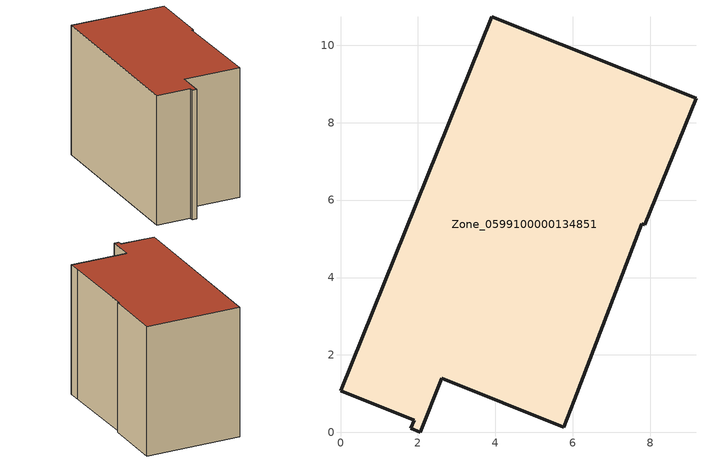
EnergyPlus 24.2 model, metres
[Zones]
Zone_0599100000134851
 floor ground (C_G): 1.82,0.11 1.9,0.32 0,1.08 3.9,10.74 9.18,8.63 7.86,5.36 7.78,5.39 6.04,0.84 5.76,0.14 2.62,1.4 2.06,0 z0.31
 wall outside (C_F): 1.9,0.32 1.82,0.11 2.06,0 2.62,1.4 5.76,0.14 6.04,0.84 7.78,5.39 7.86,5.36 9.18,8.63 3.9,10.74 0,1.08 1.9,0.32 z0.31:8.04
 roof outside (C_R): 7.78,5.39 7.86,5.36 9.18,8.63 3.9,10.74 0,1.08 1.9,0.32 1.82,0.11 2.06,0 2.62,1.4 5.76,0.14 6.04,0.84 z8.04
[BUILDING]
Pand.0599100000134851: North Axis=0; Terrain=City; Loads Convergence Tolerance Value=0.04; Temperature Convergence Tolerance Value=0.4; Solar Distribution=FullExterior; Maximum Number of Warmup Days=25; Minimum Number of Warmup Days=1
[Site:Location]
Rotterdam.The.Hague.AP_ZH_NLD Design_Conditions: Latitude=51.96; Longitude=4.45; Time Zone=1; Elevation=-4.5
[SITE:GROUNDTEMPERATURE:BUILDINGSURFACE]
18, 18, 18, 18, 18, 18, 18, 18, 18, 18, 18, 18
[MATERIAL] Thermal Absorptance=0.9; Solar Absorptance=0.7; Visible Absorptance=0.7
Name | Roughness | Thickness | Conductivity | Density | Specific Heat
G.TC.1975-1991 | MediumSmooth | 0.15 | 0.288461 | 540 | 1210
F.TC.1975-1991 | Rough | 0.3 | 0.230769 | 1920 | 840
R.TC.1975-1991 | MediumRough | 0.2 | 0.153846 | 1500 | 1000
[CONSTRUCTION]
C_G: G.TC.1975-1991
C_F: F.TC.1975-1991
C_R: R.TC.1975-1991
[ZONE]
Zone_0599100000134851: Type=1; Multiplier=1; Ceiling Height=Autocalculate; Volume=Autocalculate; Floor Area=autocalculate; Part of Total Floor Area=Yes
[ZONEINFILTRATION:DESIGNFLOWRATE]
Infil_Zone_0599100000134851: Zone or ZoneList or Space or SpaceList=Zone_0599100000134851; Schedule=AlwaysOn; Design Flow Rate Calculation Method=Flow/Area; Flow Rate per Floor Area=0.003; Constant Term Coefficient=1; Temperature Term Coefficient=0; Velocity Term Coefficient=0; Velocity Squared Term Coefficient=0
[HVACTEMPLATE:ZONE:IDEALLOADSAIRSYSTEM]
Zone_0599100000134851: Maximum Heating Supply Air Temperature=50; Minimum Cooling Supply Air Temperature=13; Maximum Heating Supply Air Humidity Ratio=0.0156; Minimum Cooling Supply Air Humidity Ratio=0.0077; Heating Limit=NoLimit; Cooling Limit=NoLimit; Dehumidification Control Type=ConstantSensibleHeatRatio; Cooling Sensible Heat Ratio=0.7; Dehumidification Setpoint=60; Humidification Control Type=None; Humidification Setpoint=30; Outdoor Air Method=None; Outdoor Air Flow Rate per Person=0.00944; Outdoor Air Flow Rate per Zone Floor Area=0; Outdoor Air Flow Rate per Zone=0; Demand Controlled Ventilation Type=None; Outdoor Air Economizer Type=NoEconomizer; Heat Recovery Type=None; Sensible Heat Recovery Effectiveness=0.7; Latent Heat Recovery Effectiveness=0.65
[ZONECONTROL:THERMOSTAT]
ThermostatControl_Zone_0599100000134851: Zone or ZoneList=Zone_0599100000134851; Control Type Schedule=DualSetpointControlType; Control 1=Thermostat_Zone_0599100000134851; Temperature Difference Between Cutout And Setpoint=0
[THERMOSTATSETPOINT:DUALSETPOINT]
Thermostat_Zone_0599100000134851: Heating Setpoint Temperature Schedule=HeatingSetpoint_Zone_0599100000134851; Cooling Setpoint Temperature Schedule=CoolingSetpoint_Zone_0599100000134851
[SCHEDULE:COMPACT]
HeatingSetpoint_Zone_0599100000134851: Through: 12/31, For: AllDays, Until: 24:00, 21
CoolingSetpoint_Zone_0599100000134851: Through: 12/31, For: AllDays, Until: 24:00, 24
DualSetpointControlType: Through: 12/31, For: AllDays, Until: 24:00, 4
AlwaysOn: Through: 12/31, For: AllDays, Until: 24:00, 1
